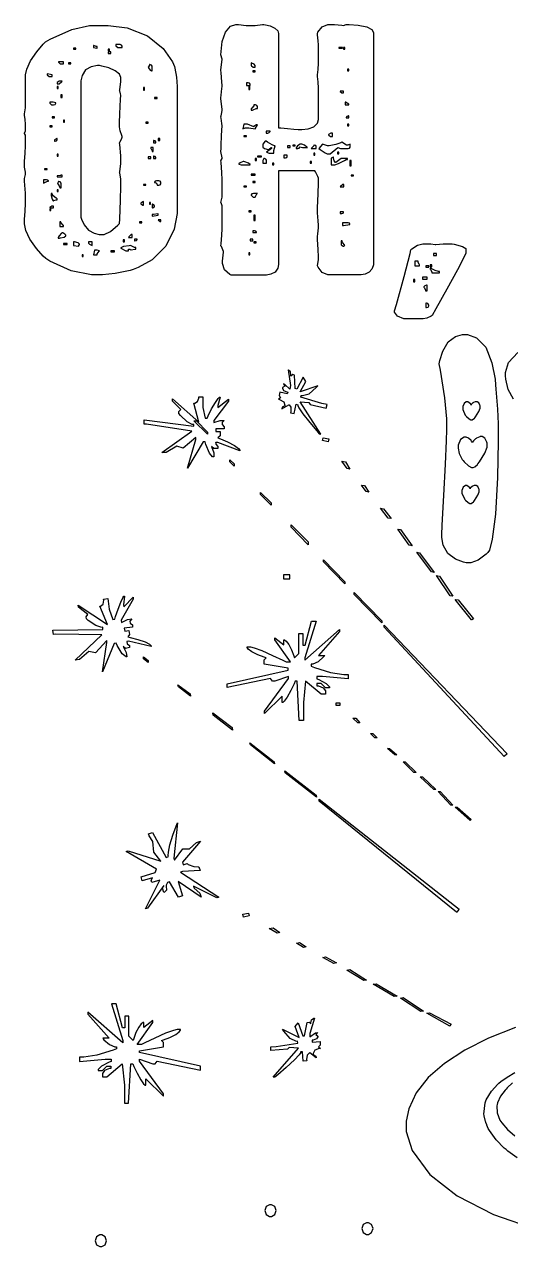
# Model space of a CAD drawing. Extents: x 71 to 281, y 22 to 318.
# Drawn here: x 71.2 to 144.6, y 133.1 to 317.5 of the extents above; entities that cross this region are included whole.
import ezdxf

# ---------------------------------------------------------------- set-up
doc = ezdxf.new("R2010")
doc.units = 0
doc.header["$MEASUREMENT"] = 0

msp = doc.modelspace()

# ---------------------------------------------------------------- linework, layer by layer
at = {"color": 7}
for points in [[(82.9028, 317.394), (83.8482, 317.394), (86.6842, 317.005), (89.7724, 315.838), (92.159, 313.898), (93.5288, 311.911), (93.8389, 311.186), (93.8996, 310.939), (94.1257, 309.576), (94.2276, 308.191), (94.2276, 307.728), (94.2276, 289.807), (94.2276, 289.019), (93.81, 286.653), (92.5643, 284.062), (90.4917, 282.033), (88.3528, 280.837), (87.5951, 280.565), (87.1361, 280.424), (84.8995, 279.947), (82.9772, 279.753), (82.3376, 279.753), (81.3181, 279.753), (78.263, 280.366), (75.026, 281.809), (74.4001, 282.222), (74.0322, 282.572), (73.0056, 283.698), (72.0012, 285.111), (71.3934, 286.464), (71.1909, 287.437), (71.1909, 287.76), (71.2142, 288.153), (71.2777, 289.329), (71.3313, 290.54), (71.3588, 291.393), (71.3673, 291.765), (71.3673, 291.888), (71.3673, 292.09), (71.3176, 292.695), (71.217, 293.908), (71.1909, 294.217), (71.1909, 294.283), (71.2392, 294.477), (71.3398, 294.914), (71.3673, 295.028), (71.3313, 295.232), (71.2251, 296.012), (71.1909, 296.413), (71.1909, 296.546), (71.2142, 296.926), (71.2777, 298.065), (71.3313, 299.288), (71.3588, 300.207), (71.3673, 300.662), (71.3673, 300.813), (71.1909, 301.096), (71.2251, 301.132), (71.3673, 301.502), (71.3673, 301.625), (71.3673, 302.19), (71.3673, 302.448), (71.3176, 303.218), (71.217, 303.778), (71.1909, 303.848), (71.2251, 304.052), (71.3313, 304.964), (71.3673, 305.663), (71.3673, 305.894), (71.3673, 309.633), (71.3673, 309.92), (71.5518, 310.778), (72.1113, 312.038), (73.0483, 313.41), (74.0184, 314.537), (74.3659, 314.89), (75.0616, 315.305), (78.3512, 316.748), (81.0232, 317.36), (81.9146, 317.36), (82.9028, 317.36), (82.9028, 317.394)], [(103.364, 317.536), (103.531, 317.51), (104.676, 317.394), (105.058, 317.394), (105.621, 317.394), (106.044, 317.394), (107.147, 317.51), (107.315, 317.536), (107.565, 317.496), (108.307, 317.304), (109.013, 316.976), (109.433, 316.549), (109.573, 316.152), (109.573, 316.019), (109.573, 301.942), (109.905, 301.913), (110.903, 301.825), (111.879, 301.735), (112.504, 301.68), (112.713, 301.661), (112.783, 301.661), (113.09, 301.661), (114.012, 301.767), (114.894, 302.084), (115.426, 302.613), (115.605, 303.168), (115.605, 303.353), (115.605, 307.622), (115.605, 307.937), (115.556, 308.875), (115.455, 309.677), (115.429, 309.809), (115.455, 309.941), (115.556, 310.745), (115.605, 311.683), (115.605, 311.996), (115.605, 314.219), (115.605, 314.435), (115.556, 315.084), (115.455, 315.966), (115.429, 316.159), (115.507, 316.389), (116.138, 317.193), (117.008, 317.536), (117.299, 317.536), (117.479, 317.536), (118.021, 317.506), (119.097, 317.421), (119.379, 317.394), (119.768, 317.536), (120.219, 317.536), (121.573, 317.45), (122.863, 317.193), (123.636, 316.763), (123.895, 316.311), (123.895, 316.159), (123.895, 281.27), (123.865, 281.099), (123.664, 280.602), (123.238, 280.128), (122.619, 279.847), (122.016, 279.753), (121.815, 279.753), (117.299, 279.753), (117.015, 279.753), (116.164, 280.097), (115.517, 280.899), (115.429, 281.128), (115.605, 282.082), (115.605, 282.461), (115.556, 283.595), (115.455, 285.072), (115.429, 285.397), (115.429, 285.53), (115.477, 285.922), (115.577, 286.818), (115.605, 287.055), (115.605, 287.262), (115.556, 287.88), (115.455, 289.101), (115.429, 289.418), (115.455, 289.869), (115.556, 291.977), (115.605, 293.657), (115.605, 294.217), (115.605, 294.316), (115.467, 294.609), (115.138, 295.275), (115.042, 295.451), (109.573, 295.451), (109.573, 281.517), (109.573, 281.321), (109.441, 280.73), (109.048, 280.168), (108.397, 279.83), (107.717, 279.717), (107.491, 279.717), (102.412, 279.717), (102.191, 279.805), (101.41, 280.494), (101.071, 281.474), (101.071, 281.799), (101.247, 283.174), (101.247, 283.268), (101.145, 283.545), (100.921, 284.012), (100.858, 284.127), (100.893, 284.427), (100.999, 285.746), (101.035, 286.702), (101.035, 287.021), (101.035, 289.983), (101.035, 290.152), (100.885, 290.619), (100.858, 290.653), (101.035, 291.465), (101.035, 293.688), (101.035, 294.066), (100.985, 295.201), (100.885, 296.678), (100.858, 297.003), (100.893, 297.047), (101.035, 297.306), (101.035, 297.392), (100.858, 298.344), (100.858, 298.438), (100.871, 298.716), (100.907, 299.46), (100.962, 300.582), (101.017, 301.709), (101.035, 302.084), (101.035, 302.215), (100.985, 302.605), (100.885, 303.398), (100.858, 303.601), (100.893, 303.725), (100.999, 304.254), (101.035, 304.585), (101.035, 304.694), (100.858, 306.352), (100.858, 306.479), (100.907, 306.856), (101.009, 307.87), (101.035, 308.151), (101.035, 308.339), (100.985, 308.897), (100.885, 310.251), (100.858, 310.621), (101.035, 312.279), (100.858, 312.95), (100.87, 313.454), (101.051, 314.962), (101.528, 316.395), (102.297, 317.252), (103.096, 317.536), (103.364, 317.536)], [(78.5992, 313.796), (78.952, 313.796), (78.952, 313.936), (78.5992, 313.936), (78.5992, 313.796)], [(81.5979, 314.361), (81.5979, 314.078), (81.5979, 314.078), (82.0995, 313.964), (82.1612, 313.936), (82.1612, 314.219), (82.0194, 314.219), (81.6585, 314.343), (81.5979, 314.361)], [(83.8549, 313.549), (84.0313, 313.549), (84.0313, 313.796), (83.8549, 313.796), (83.8549, 313.549)], [(84.9835, 314.501), (84.9835, 314.361), (84.9919, 314.317), (85.277, 314.078), (85.3722, 314.078), (85.9374, 314.078), (85.9374, 314.219), (85.9374, 314.271), (85.8354, 314.427), (85.6202, 314.501), (85.5486, 314.501), (84.9835, 314.501)], [(118.64, 313.936), (119.203, 313.936), (119.203, 314.078), (118.64, 314.078), (118.64, 313.936)], [(119.379, 313.796), (119.556, 313.796), (119.556, 314.078), (119.379, 314.078), (119.379, 313.796)], [(76.3404, 311.892), (76.3489, 311.847), (76.6064, 311.609), (76.6932, 311.609), (77.0819, 311.609), (77.0819, 311.892), (76.3404, 311.892)], [(77.8235, 311.609), (78.2105, 311.609), (78.2105, 311.749), (77.8235, 311.749), (77.8235, 311.609)], [(83.8549, 313.126), (84.2437, 313.126), (84.2437, 313.407), (83.8549, 313.407), (83.8549, 313.126)], [(105.445, 311.749), (105.445, 311.326), (105.453, 311.282), (105.738, 311.08), (105.833, 311.08), (106.01, 311.08), (106.01, 311.326), (106.018, 311.362), (105.886, 311.539), (105.541, 311.715), (105.445, 311.749)], [(74.6125, 310.092), (74.6125, 309.951), (74.6206, 309.907), (74.906, 309.669), (75.0013, 309.669), (75.354, 309.669), (75.354, 309.951), (74.6125, 310.092)], [(79.7278, 308.717), (79.7278, 288.466), (79.816, 288.17), (80.2157, 287.316), (80.8824, 286.5), (81.7217, 286.016), (82.4742, 285.856), (82.7264, 285.856), (82.9028, 285.856), (83.2196, 285.856), (84.1721, 286.275), (85.3101, 287.241), (85.5486, 287.514), (85.5832, 288.149), (85.689, 291.007), (85.725, 293.15), (85.725, 293.864), (85.725, 294.209), (85.5747, 295.117), (85.5486, 295.239), (85.5832, 295.355), (85.725, 296.513), (85.725, 296.898), (85.725, 297.039), (85.725, 297.692), (85.5747, 299.402), (85.5486, 299.649), (85.6093, 299.765), (85.8354, 300.232), (85.9374, 300.51), (85.9374, 300.603), (85.8753, 300.761), (85.6492, 301.485), (85.5486, 302.067), (85.5486, 302.26), (85.5486, 302.704), (85.5969, 304.034), (85.6975, 306.265), (85.725, 306.81), (85.725, 306.877), (85.6753, 307.071), (85.5747, 307.508), (85.5486, 307.622), (85.5832, 307.738), (85.725, 308.895), (85.725, 309.28), (85.725, 309.386), (85.725, 309.542), (85.5197, 310.008), (84.9133, 310.542), (83.9089, 310.985), (82.8657, 311.263), (82.514, 311.326), (82.2082, 311.326), (81.2906, 311.162), (80.4196, 310.671), (79.8999, 309.853), (79.7278, 309.002), (79.7278, 308.717)], [(90.0645, 311.467), (90.0645, 311.37), (89.9142, 311.124), (89.8881, 311.08), (89.9322, 310.983), (90.1693, 310.653), (90.3799, 310.515), (90.4515, 310.515), (90.4515, 311.186), (90.4515, 311.238), (90.3633, 311.393), (90.139, 311.467), (90.0645, 311.467)], [(105.657, 310.374), (106.046, 310.374), (106.046, 310.515), (105.657, 310.515), (105.657, 310.374)], [(119.98, 310.515), (120.157, 310.515), (120.157, 310.797), (119.98, 310.797), (119.98, 310.515)], [(76.1298, 308.717), (76.1298, 308.574), (76.3062, 308.574), (76.4466, 308.574), (76.816, 308.927), (76.8696, 308.997), (76.5168, 308.997), (76.4551, 308.989), (76.1298, 308.785), (76.1298, 308.717)], [(76.1298, 307.869), (76.3062, 307.869), (76.3062, 308.151), (76.1298, 308.151), (76.1298, 307.869)], [(89.1466, 307.622), (89.323, 307.622), (89.323, 308.011), (89.1466, 308.011), (89.1466, 307.622)], [(104.705, 308.717), (104.705, 308.328), (105.268, 308.328), (105.268, 308.468), (105.268, 308.517), (105.184, 308.659), (104.982, 308.717), (104.915, 308.717), (104.705, 308.717)], [(105.058, 307.728), (105.234, 307.728), (105.234, 308.151), (105.058, 308.151), (105.058, 307.728)], [(76.6932, 306.528), (76.8696, 306.528), (76.8696, 306.917), (76.6932, 306.917), (76.6932, 306.528)], [(90.8403, 306.352), (91.229, 306.352), (91.229, 306.494), (90.8403, 306.494), (90.8403, 306.352)], [(118.85, 307.482), (118.859, 307.438), (119.116, 307.199), (119.203, 307.199), (119.379, 307.199), (119.379, 307.482), (118.85, 307.482)], [(75.0013, 305.822), (75.0013, 305.682), (75.0094, 305.638), (75.2669, 305.399), (75.354, 305.399), (75.5304, 305.399), (75.6006, 305.399), (75.8155, 305.475), (75.9174, 305.631), (75.9174, 305.682), (75.5304, 305.822), (75.0013, 305.822)], [(105.833, 305.399), (105.833, 305.267), (105.507, 304.924), (105.445, 304.87), (105.445, 304.588), (105.621, 304.588), (105.7, 304.632), (106.196, 304.87), (106.363, 304.87), (106.363, 305.117), (106.363, 305.169), (106.279, 305.325), (106.076, 305.399), (106.01, 305.399), (105.833, 305.399)], [(119.592, 305.822), (119.592, 305.399), (120.157, 305.399), (120.157, 305.506), (119.688, 305.788), (119.592, 305.822)], [(75.354, 303.459), (75.741, 303.459), (75.741, 303.601), (75.354, 303.601), (75.354, 303.459)], [(77.0819, 302.79), (77.2583, 302.79), (77.2583, 303.072), (77.0819, 303.072), (77.0819, 302.79)], [(89.5354, 302.647), (89.8881, 302.647), (89.8881, 302.79), (89.5354, 302.79), (89.5354, 302.647)], [(104.316, 302.507), (104.14, 301.801), (104.528, 301.942), (105.092, 301.942), (106.046, 301.801), (106.398, 302.367), (106.186, 302.367), (106.124, 302.358), (105.833, 302.153), (105.833, 302.084), (104.881, 302.507), (104.316, 302.507)], [(119.768, 303.459), (120.157, 303.459), (120.157, 303.742), (120.095, 303.734), (119.869, 303.653), (119.768, 303.509), (119.768, 303.459)], [(119.98, 302.224), (120.157, 302.224), (120.157, 302.507), (119.98, 302.507), (119.98, 302.224)], [(75.0013, 302.084), (75.354, 302.084), (75.354, 302.224), (75.0013, 302.224), (75.0013, 302.084)], [(104.316, 300.603), (104.705, 300.603), (104.705, 300.743), (104.316, 300.743), (104.316, 300.603)], [(107.703, 301.413), (107.703, 301.132), (107.88, 301.132), (107.95, 301.132), (108.165, 301.206), (108.267, 301.362), (108.267, 301.413), (107.703, 301.413)], [(117.122, 300.849), (117.13, 300.805), (117.416, 300.603), (117.511, 300.603), (117.687, 300.603), (117.687, 301.132), (117.511, 301.132), (117.449, 301.123), (117.122, 300.918), (117.122, 300.849)], [(75.741, 300.038), (75.741, 299.931), (75.8126, 299.931), (76.0278, 299.989), (76.1298, 300.131), (76.1298, 300.178), (76.1298, 300.32), (76.0677, 300.312), (75.741, 300.106), (75.741, 300.038)], [(90.2751, 298.943), (90.2751, 298.803), (90.3097, 298.759), (90.4515, 298.475), (90.4515, 298.38), (90.6279, 298.38), (90.6279, 298.943), (90.2751, 298.943)], [(90.6639, 300.038), (90.6639, 299.649), (91.0167, 299.649), (91.0167, 299.791), (91.0167, 299.835), (90.9327, 299.967), (90.7302, 300.038), (90.6639, 300.038)], [(91.4054, 300.038), (91.616, 300.038), (91.616, 300.32), (91.4054, 300.32), (91.4054, 300.038)], [(107.527, 299.897), (107.174, 299.472), (107.174, 299.085), (107.174, 299.019), (107.411, 298.821), (107.967, 298.68), (108.126, 298.662), (108.135, 298.706), (108.42, 298.943), (108.515, 298.943), (108.515, 298.803), (107.738, 298.238), (108.126, 298.133), (108.868, 298.133), (108.868, 298.52), (109.044, 299.192), (108.928, 299.192), (108.584, 299.373), (107.888, 299.782), (107.703, 299.897), (107.527, 299.897)], [(110.913, 298.943), (111.301, 298.943), (111.301, 299.192), (110.913, 299.192), (110.913, 298.943)], [(111.69, 299.192), (112.077, 299.192), (112.077, 299.332), (111.69, 299.332), (111.69, 299.192)], [(112.219, 298.803), (112.396, 298.803), (112.466, 298.803), (112.681, 298.879), (112.783, 299.034), (112.783, 299.085), (113.171, 298.943), (113.911, 298.943), (113.85, 299.031), (113.488, 299.34), (113.091, 299.472), (112.959, 299.472), (112.843, 299.446), (112.416, 299.231), (112.219, 298.91), (112.219, 298.803)], [(114.865, 299.332), (114.865, 299.2), (114.537, 298.856), (114.476, 298.803), (115.252, 298.803), (115.252, 299.085), (115.252, 299.134), (115.164, 299.276), (114.94, 299.332), (114.865, 299.332)], [(116.946, 299.192), (116.204, 299.472), (115.641, 298.803), (115.843, 298.662), (116.587, 298.185), (116.882, 297.991), (116.982, 297.991), (117.369, 297.991), (118.497, 298.943), (118.886, 298.803), (120.015, 298.803), (120.081, 298.803), (120.283, 298.879), (120.367, 299.034), (120.367, 299.085), (120.367, 299.472), (120.015, 299.332), (119.838, 299.332), (119.098, 299.755), (118.982, 299.694), (118.22, 299.434), (117.192, 299.227), (116.946, 299.192)], [(76.1298, 297.674), (76.3062, 297.674), (76.3062, 297.957), (76.1298, 297.957), (76.1298, 297.674)], [(89.8881, 297.285), (90.2751, 297.285), (90.2751, 297.532), (89.8881, 297.532), (89.8881, 297.285)], [(90.6639, 297.674), (90.6639, 297.285), (91.0167, 297.285), (91.0167, 297.392), (91.0167, 297.448), (90.9327, 297.614), (90.7302, 297.674), (90.6639, 297.674)], [(106.046, 297.003), (106.222, 297.003), (106.222, 297.285), (106.046, 297.285), (106.046, 297.003)], [(106.398, 297.532), (106.962, 297.532), (106.962, 297.674), (106.398, 297.674), (106.398, 297.532)], [(107.351, 297.285), (107.174, 297.003), (107.174, 296.58), (107.738, 296.58), (107.738, 297.003), (107.728, 297.047), (107.623, 297.211), (107.418, 297.285), (107.351, 297.285)], [(110.349, 297.815), (110.349, 297.392), (110.526, 297.392), (110.592, 297.392), (110.794, 297.468), (110.878, 297.623), (110.878, 297.674), (110.878, 297.815), (110.349, 297.815)], [(114.865, 297.815), (115.042, 297.815), (115.042, 298.097), (114.865, 298.097), (114.865, 297.815)], [(117.511, 297.285), (117.511, 296.333), (117.898, 296.333), (118.079, 296.333), (118.62, 296.541), (119.538, 297.013), (119.768, 297.145), (119.944, 297.145), (119.944, 297.285), (118.992, 297.285), (118.217, 296.722), (118.149, 296.722), (117.946, 296.929), (117.864, 297.382), (117.864, 297.532), (117.81, 297.524), (117.511, 297.346), (117.511, 297.285)], [(118.463, 297.991), (118.64, 297.991), (118.64, 298.238), (118.463, 298.238), (118.463, 297.991)], [(120.333, 296.193), (120.51, 296.193), (120.51, 297.003), (120.333, 297.003), (120.333, 296.193)], [(74.2237, 295.628), (74.6125, 295.628), (74.6125, 295.734), (74.2237, 295.734), (74.2237, 295.628)], [(103.576, 296.474), (103.929, 296.333), (105.268, 296.333), (105.259, 296.377), (105.004, 296.598), (104.465, 296.818), (104.316, 296.863), (104.192, 296.828), (103.761, 296.656), (103.576, 296.519), (103.576, 296.474)], [(108.656, 296.333), (108.832, 296.333), (108.832, 296.58), (108.656, 296.58), (108.656, 296.333)], [(114.336, 296.58), (114.512, 296.58), (114.512, 296.863), (114.336, 296.863), (114.336, 296.58)], [(74.0833, 294.11), (74.0833, 293.581), (74.162, 293.625), (74.658, 293.864), (74.8249, 293.864), (74.8249, 293.912), (74.7229, 294.054), (74.5077, 294.11), (74.4361, 294.11), (74.0833, 294.11)], [(76.1298, 294.676), (76.1298, 294.533), (76.8696, 294.533), (76.8696, 294.782), (76.6932, 294.782), (76.6315, 294.764), (76.255, 294.676), (76.1298, 294.676)], [(76.3404, 293.828), (76.164, 293.547), (76.2261, 293.477), (76.4508, 293.16), (76.5528, 292.947), (76.5528, 292.876), (76.7292, 292.876), (76.7292, 293.547), (76.7196, 293.601), (76.6011, 293.768), (76.4053, 293.828), (76.3404, 293.828)], [(89.1466, 293.265), (89.5354, 293.265), (89.5354, 293.405), (89.1466, 293.405), (89.1466, 293.265)], [(90.8403, 293.688), (90.9119, 293.688), (91.1271, 293.583), (91.229, 293.344), (91.229, 293.265), (91.4054, 293.265), (91.4756, 293.265), (91.6905, 293.34), (91.7924, 293.496), (91.7924, 293.547), (91.7924, 293.688), (91.7924, 293.736), (91.6905, 293.878), (91.4756, 293.934), (91.4054, 293.934), (91.229, 293.934), (91.1532, 293.934), (90.9285, 293.878), (90.8403, 293.736), (90.8403, 293.688)], [(105.445, 294.782), (106.01, 294.782), (106.01, 294.922), (105.445, 294.922), (105.445, 294.782)], [(105.657, 293.688), (106.046, 293.688), (106.046, 293.828), (105.657, 293.828), (105.657, 293.688)], [(118.85, 293.018), (119.415, 293.018), (119.415, 293.405), (119.273, 293.405), (118.894, 293.08), (118.85, 293.018)], [(120.51, 294.676), (120.897, 294.676), (120.897, 294.782), (120.51, 294.782), (120.51, 294.676)], [(75.2119, 292.03), (75.2119, 291.888), (75.2285, 291.729), (75.3607, 291.174), (75.5138, 290.935), (75.5646, 290.935), (75.6253, 290.963), (76.0028, 291.078), (76.1298, 291.078), (76.1298, 291.218), (75.9975, 291.298), (75.5428, 291.663), (75.354, 291.939), (75.354, 292.03), (75.2119, 292.03)], [(76.1298, 292.312), (76.3062, 292.312), (76.3062, 292.593), (76.1298, 292.593), (76.1298, 292.312)], [(104.316, 293.018), (104.705, 293.018), (104.705, 293.122), (104.316, 293.122), (104.316, 293.018)], [(105.445, 291.747), (105.453, 291.703), (105.738, 291.465), (105.833, 291.465), (106.01, 291.465), (106.01, 291.465), (106.3, 291.969), (106.363, 292.03), (105.833, 292.03), (105.76, 292.03), (105.545, 291.955), (105.445, 291.799), (105.445, 291.747)], [(75.0013, 289.843), (75.5646, 289.843), (75.5646, 290.124), (75.3883, 290.124), (75.3262, 290.116), (75.0013, 289.912), (75.0013, 289.843)], [(75.0013, 289.454), (75.1777, 289.454), (75.1777, 289.701), (75.0013, 289.701), (75.0013, 289.454)], [(88.7596, 290.513), (88.7677, 290.468), (89.0517, 290.266), (89.1466, 290.266), (89.1466, 290.795), (89.0845, 290.787), (88.7596, 290.581), (88.7596, 290.513)], [(90.0645, 290.406), (90.2409, 290.406), (90.2409, 290.653), (90.0645, 290.653), (90.0645, 290.406)], [(90.4515, 290.406), (90.4515, 289.843), (90.5178, 289.843), (90.7203, 289.917), (90.8043, 290.073), (90.8043, 290.124), (90.8128, 290.168), (90.7341, 290.332), (90.5221, 290.406), (90.4515, 290.406)], [(76.5168, 287.76), (76.5168, 287.055), (77.0819, 287.055), (77.0819, 287.197), (77.0199, 287.259), (76.6932, 287.635), (76.6932, 287.76), (76.5168, 287.76)], [(88.5472, 287.62), (88.936, 287.62), (88.936, 287.76), (88.5472, 287.76), (88.5472, 287.62)], [(90.4515, 288.855), (90.4515, 288.608), (91.4054, 288.749), (91.4054, 288.995), (91.3515, 288.969), (90.6762, 288.855), (90.4515, 288.855)], [(91.4054, 288.043), (91.4135, 287.999), (91.6975, 287.796), (91.7924, 287.796), (91.7924, 288.043), (91.4054, 288.043)], [(105.058, 289.278), (105.445, 289.278), (105.445, 289.418), (105.058, 289.418), (105.058, 289.278)], [(105.833, 287.937), (106.01, 287.937), (106.01, 288.749), (105.833, 288.749), (105.833, 287.937)], [(118.85, 289.278), (118.85, 288.995), (119.027, 288.995), (119.093, 288.995), (119.295, 289.071), (119.379, 289.227), (119.379, 289.278), (118.85, 289.278)], [(76.8696, 286.103), (76.7814, 286.015), (76.4551, 285.631), (76.3062, 285.376), (76.3062, 285.291), (76.4826, 285.291), (76.641, 285.309), (77.1962, 285.447), (77.4347, 285.622), (77.4347, 285.68), (77.4428, 285.715), (77.3105, 285.892), (76.9662, 286.068), (76.8696, 286.103)], [(105.657, 286.385), (105.657, 286.139), (106.222, 286.139), (106.222, 286.187), (106.138, 286.329), (105.935, 286.385), (105.869, 286.385), (105.657, 286.385)], [(119.203, 287.62), (119.203, 287.197), (119.379, 287.197), (120.333, 287.338), (120.333, 287.39), (120.249, 287.546), (120.046, 287.62), (119.98, 287.62), (119.203, 287.62)], [(77.0819, 284.339), (77.6471, 284.339), (77.6471, 284.479), (77.0819, 284.479), (77.0819, 284.339)], [(78.5992, 284.728), (78.5992, 284.198), (79.339, 284.056), (79.5154, 284.339), (79.5154, 284.398), (79.2812, 284.573), (78.7481, 284.71), (78.5992, 284.728)], [(80.8563, 284.728), (80.8563, 284.585), (80.8563, 284.537), (80.9928, 284.393), (81.3234, 284.234), (81.4215, 284.198), (81.4215, 284.728), (80.8563, 284.728)], [(85.761, 283.774), (86.5008, 283.387), (86.8895, 283.387), (86.8895, 283.633), (87.0659, 283.633), (87.11, 283.633), (87.2423, 283.529), (87.2423, 283.493), (87.303, 283.519), (87.8388, 283.633), (88.0181, 283.633), (88.0181, 283.88), (87.8237, 283.88), (87.3206, 284.118), (87.2423, 284.163), (86.9943, 284.146), (86.13, 284.008), (85.761, 283.833), (85.761, 283.774)], [(86.1138, 284.728), (86.2902, 284.728), (86.2902, 285.008), (86.1138, 285.008), (86.1138, 284.728)], [(86.8895, 285.397), (87.4529, 285.397), (87.4529, 285.82), (87.3111, 285.82), (86.9336, 285.469), (86.8895, 285.397)], [(87.8057, 285.151), (87.8057, 284.868), (87.8777, 284.868), (88.0925, 284.944), (88.1944, 285.099), (88.1944, 285.151), (87.8057, 285.151)], [(105.268, 284.868), (105.657, 284.868), (105.657, 285.151), (105.268, 285.151), (105.268, 284.868)], [(105.833, 284.585), (106.186, 284.585), (106.186, 284.728), (105.833, 284.728), (105.833, 284.585)], [(119.027, 284.868), (119.027, 284.339), (119.035, 284.295), (119.293, 284.056), (119.379, 284.056), (119.379, 284.092), (119.512, 284.198), (119.556, 284.198), (119.494, 284.269), (119.269, 284.587), (119.169, 284.798), (119.169, 284.868), (119.027, 284.868)], [(131.586, 284.445), (132.328, 284.445), (132.564, 284.445), (133.218, 284.331), (133.28, 284.303), (134.408, 284.445), (135.749, 284.445), (136.092, 284.375), (137.305, 284.026), (137.83, 283.732), (137.83, 283.633), (137.83, 283.245), (137.83, 283.031), (137.512, 282.386), (136.56, 280.494), (134.972, 277.571), (133.31, 274.602), (132.751, 273.615), (132.618, 273.527), (131.965, 273.218), (131.415, 273.086), (131.233, 273.086), (128.764, 273.086), (128.481, 273.122), (127.493, 273.492), (127.07, 274.114), (127.07, 274.321), (127.351, 275.273), (128.53, 279.48), (129.407, 282.946), (129.54, 283.527), (129.698, 283.677), (130.522, 284.212), (131.32, 284.445), (131.586, 284.445)], [(79.9042, 282.539), (80.0806, 282.539), (80.0806, 282.787), (79.9042, 282.787), (79.9042, 282.539)], [(81.7742, 283.493), (81.5979, 282.787), (82.1612, 282.787), (82.1612, 282.929), (82.4523, 283.299), (82.514, 283.351), (82.1612, 283.493), (81.7742, 283.493)], [(84.2437, 283.21), (84.8071, 283.21), (84.8071, 283.351), (84.2437, 283.351), (84.2437, 283.21)], [(105.058, 282.787), (105.234, 282.787), (105.234, 283.068), (105.058, 283.068), (105.058, 282.787)], [(132.961, 282.645), (133.42, 282.645), (133.42, 282.964), (132.961, 282.964), (132.961, 282.645)], [(130.139, 281.763), (130.139, 281.094), (130.845, 281.094), (130.845, 281.27), (130.809, 281.324), (130.634, 281.681), (130.634, 281.799), (130.139, 281.799), (130.139, 281.763)], [(131.798, 280.917), (132.256, 280.917), (132.256, 281.094), (131.798, 281.094), (131.798, 280.917)], [(132.468, 280.952), (132.68, 280.952), (132.68, 281.27), (132.468, 281.27), (132.468, 280.952)], [(132.468, 280.775), (132.468, 280.599), (132.503, 280.547), (132.68, 280.19), (132.68, 280.07), (133.843, 280.07), (133.843, 280.246), (133.683, 280.246), (133.208, 280.378), (132.6, 280.687), (132.468, 280.775)], [(129.928, 278.694), (130.139, 278.694), (130.139, 279.047), (129.928, 279.047), (129.928, 278.694)], [(131.304, 279.083), (132.009, 279.083), (132.009, 279.4), (131.304, 279.4), (131.304, 279.083)], [(131.516, 277.883), (131.56, 277.831), (131.763, 277.473), (131.763, 277.354), (131.975, 277.354), (131.975, 278.201), (131.903, 278.193), (131.638, 278.095), (131.516, 277.937), (131.516, 277.883)], [(131.798, 275.483), (131.798, 274.814), (131.885, 274.814), (132.146, 274.894), (132.256, 275.071), (132.256, 275.131), (132.246, 275.193), (132.12, 275.401), (131.878, 275.483), (131.798, 275.483)], [(137.654, 270.721), (138.103, 270.721), (139.452, 270.251), (140.829, 268.839), (141.781, 266.481), (142.24, 264.004), (142.31, 263.172), (142.372, 262.494), (142.597, 259.469), (142.699, 257.247), (142.699, 256.505), (142.699, 254.672), (142.599, 249.17), (142.306, 243.615), (141.819, 239.841), (141.402, 238.213), (141.147, 237.842), (140.899, 237.588), (139.672, 236.684), (138.607, 236.291), (138.253, 236.291), (137.866, 236.291), (137.455, 236.375), (136.265, 236.832), (135.117, 237.716), (134.426, 238.935), (134.196, 240.101), (134.196, 240.488), (134.28, 241.977), (134.525, 246.441), (134.769, 251.174), (134.921, 254.682), (134.973, 256.394), (134.973, 256.963), (134.973, 258.017), (134.681, 261.176), (134.002, 265.377), (133.809, 266.311), (133.897, 266.801), (134.345, 268.236), (135.162, 269.615), (136.263, 270.444), (137.305, 270.721), (137.654, 270.721)], [(114.124, 260.49), (114.336, 260.174), (116.769, 259.644), (116.876, 260.174), (116.1, 260.35), (112.925, 261.302), (112.995, 261.549), (113.171, 261.515), (114.154, 261.809), (115.261, 262.723), (115.499, 262.996), (112.819, 262.114), (113.701, 263.665), (113.278, 264.301), (112.324, 262.503), (112.077, 262.573), (111.971, 264.619), (111.724, 264.69), (111.408, 264.477), (111.434, 264.609), (111.38, 265.108), (111.081, 265.379), (110.985, 265.395), (111.372, 263.032), (111.265, 262.503), (110.526, 263.208), (110.279, 263.278), (110.49, 262.96), (110.173, 262.749), (110.155, 262.661), (110.309, 262.304), (110.798, 262.071), (110.949, 262.044), (110.878, 261.797), (109.75, 262.044), (109.644, 261.515), (109.854, 261.196), (109.538, 260.985), (109.722, 260.941), (110.344, 260.606), (110.524, 260.094), (110.49, 259.961), (110.103, 259.785), (110.031, 259.538), (111.089, 260.138), (111.177, 260.121), (111.428, 259.772), (111.416, 259.089), (111.372, 258.903), (111.901, 258.798), (112.219, 260.21), (112.466, 260.138), (112.448, 260.049), (112.63, 259.668), (113.228, 258.785), (114.256, 257.485), (115.343, 256.191), (115.711, 255.764), (115.958, 255.694), (112.819, 260.597), (114.124, 260.49)], [(100.083, 254.493), (100.083, 254.176), (100.401, 253.86), (100.401, 253.541), (99.7659, 253.541), (99.4474, 253.86), (99.7659, 252.906), (99.7659, 252.272), (99.6061, 252.272), (99.1306, 252.833), (98.6, 254.15), (98.4952, 254.529), (98.1784, 254.529), (95.8151, 250.578), (97.0841, 254.882), (97.0841, 255.199), (95.1438, 253.577), (94.1917, 253.894), (92.5682, 252.942), (91.9346, 252.942), (96.4487, 256.153), (89.6056, 257.211), (89.2528, 257.211), (89.2528, 257.845), (96.7673, 256.892), (96.7673, 257.175), (96.5207, 257.175), (95.7834, 257.578), (94.7469, 258.525), (94.5085, 258.798), (94.5085, 259.115), (94.827, 259.432), (93.5563, 260.703), (93.5563, 261.02), (97.5071, 257.492), (96.7673, 260.386), (96.9049, 260.386), (97.3212, 260.624), (97.5071, 261.16), (97.5071, 261.338), (98.1424, 261.338), (98.1424, 259.715), (98.461, 258.093), (98.7778, 258.093), (98.9404, 258.448), (99.4572, 259.503), (100.013, 260.505), (100.434, 261.104), (100.646, 261.302), (100.718, 261.302), (100.401, 260.033), (100.401, 259.715), (102.023, 260.985), (102.023, 260.667), (99.7659, 257.774), (99.7659, 257.458), (100.718, 257.774), (101.353, 257.774), (101.035, 257.458), (101.035, 257.139), (101.353, 256.822), (101.353, 256.505), (100.083, 256.505), (100.083, 256.081), (100.718, 256.081), (100.718, 255.447), (100.401, 255.129), (100.768, 254.99), (101.856, 254.529), (102.891, 254), (103.51, 253.552), (103.717, 253.279), (103.717, 253.188), (100.401, 254.459), (100.083, 254.459), (100.083, 254.493)], [(138.958, 260.456), (138.905, 260.412), (138.642, 260.181), (138.642, 260.103), (138.571, 260.244), (138.517, 260.298), (138.133, 260.562), (138.006, 260.562), (137.9, 260.562), (137.583, 260.351), (137.389, 259.857), (137.371, 259.715), (137.371, 259.406), (137.75, 258.586), (137.83, 258.48), (137.927, 258.375), (138.333, 258.005), (138.591, 257.845), (138.678, 257.845), (138.8, 257.845), (139.127, 258.111), (139.171, 258.163), (139.303, 258.34), (139.774, 259.111), (139.983, 259.644), (139.983, 259.821), (139.983, 259.997), (139.955, 260.095), (139.77, 260.426), (139.532, 260.562), (139.453, 260.562), (139.347, 260.562), (139.25, 260.562), (138.993, 260.474), (138.958, 260.456)], [(97.1903, 257.74), (98.8138, 256.01), (98.8138, 255.694), (96.7673, 257.74), (97.1903, 257.74)], [(116.192, 254.737), (116.273, 255.154), (117.139, 254.984), (117.057, 254.568), (116.192, 254.737)], [(139.383, 255.058), (139.295, 254.988), (138.986, 254.693), (138.854, 254.518), (138.854, 254.459), (138.712, 254.67), (138.632, 254.758), (138.223, 255.084), (137.875, 255.235), (137.76, 255.235), (137.572, 255.235), (137.014, 254.874), (136.692, 254.054), (136.665, 253.824), (136.665, 253.566), (136.85, 252.793), (137.283, 251.893), (137.407, 251.707), (137.574, 251.531), (138.257, 250.913), (138.678, 250.649), (138.818, 250.649), (138.916, 250.649), (139.214, 250.787), (139.584, 251.117), (139.664, 251.214), (139.893, 251.514), (140.696, 252.823), (141.041, 253.733), (141.041, 254.036), (141.041, 254.353), (140.997, 254.521), (140.692, 255.098), (140.291, 255.341), (140.159, 255.341), (139.983, 255.341), (139.938, 255.324), (139.444, 255.094), (139.383, 255.058)], [(102.199, 251.531), (102.199, 251.847), (102.871, 251.214), (102.871, 250.895), (102.199, 251.531)], [(119.908, 250.508), (119.098, 251.637), (119.662, 251.531), (120.333, 250.436), (119.908, 250.508)], [(122.767, 247.051), (122.097, 248.003), (122.52, 247.933), (123.19, 246.944), (122.767, 247.051)], [(138.818, 247.826), (138.764, 247.782), (138.501, 247.551), (138.501, 247.474), (138.429, 247.614), (138.376, 247.668), (137.993, 247.933), (137.866, 247.933), (137.76, 247.933), (137.442, 247.722), (137.247, 247.227), (137.231, 247.085), (137.231, 246.776), (137.609, 245.956), (137.69, 245.85), (137.786, 245.746), (138.191, 245.375), (138.449, 245.217), (138.535, 245.217), (138.658, 245.217), (138.986, 245.481), (139.03, 245.533), (139.163, 245.71), (139.634, 246.483), (139.84, 247.015), (139.84, 247.191), (139.84, 247.367), (139.814, 247.465), (139.63, 247.796), (139.39, 247.933), (139.311, 247.933), (139.207, 247.933), (139.109, 247.933), (138.853, 247.844), (138.818, 247.826)], [(106.821, 246.908), (108.443, 245.321), (108.443, 245.004), (106.821, 246.592), (106.821, 246.908)], [(126.118, 243.028), (124.954, 244.511), (125.377, 244.439), (126.541, 242.958), (126.118, 243.028)], [(111.442, 242.006), (114.017, 239.43), (114.017, 239.007), (111.442, 241.689), (111.442, 242.006)], [(129.293, 238.937), (127.565, 241.37), (127.988, 241.3), (129.716, 238.867), (129.293, 238.937)], [(116.346, 236.75), (119.556, 233.433), (119.556, 233.116), (116.346, 236.431), (116.346, 236.75)], [(132.644, 234.95), (130.422, 237.878), (130.845, 237.808), (133.067, 234.844), (132.644, 234.95)], [(110.313, 233.856), (111.265, 233.856), (111.265, 234.491), (110.313, 234.491), (110.313, 233.856)], [(135.467, 231.316), (133.42, 234.385), (133.843, 234.28), (135.89, 231.246), (135.467, 231.316)], [(86.6429, 224.403), (86.6771, 224.084), (87.0299, 223.802), (87.0659, 223.485), (86.4306, 223.379), (86.0778, 223.661), (86.5367, 222.743), (86.6429, 222.11), (86.5367, 222.092), (85.9275, 222.577), (85.2138, 223.802), (85.0554, 224.154), (84.7369, 224.12), (82.973, 219.851), (83.6443, 224.26), (83.6083, 224.579), (81.9146, 222.709), (80.9265, 222.885), (79.4812, 221.721), (78.8458, 221.615), (82.8668, 225.425), (75.9174, 225.531), (75.6006, 225.495), (75.4944, 226.131), (83.0432, 226.237), (83.009, 226.554), (82.8668, 226.537), (81.9711, 226.82), (80.8122, 227.595), (80.5395, 227.824), (80.5035, 228.141), (80.7861, 228.494), (79.339, 229.588), (79.3048, 229.905), (83.7145, 226.977), (82.55, 229.729), (82.6728, 229.747), (83.0735, 230.047), (83.1755, 230.628), (83.1494, 230.787), (83.7847, 230.893), (83.9971, 229.306), (84.5263, 227.754), (84.8431, 227.788), (84.9588, 228.162), (85.3267, 229.277), (85.725, 230.352), (86.0432, 231.009), (86.221, 231.238), (86.2902, 231.246), (86.148, 229.941), (86.184, 229.622), (87.5951, 231.105), (87.6293, 230.787), (85.7952, 227.612), (85.8312, 227.295), (86.7473, 227.754), (87.3827, 227.858), (87.1001, 227.506), (87.1361, 227.189), (87.4889, 226.906), (87.5249, 226.59), (86.2542, 226.413), (86.3244, 225.99), (86.9597, 226.095), (87.0659, 225.461), (86.7833, 225.108), (87.1664, 225.021), (88.3116, 224.719), (89.4112, 224.346), (90.0864, 223.992), (90.3319, 223.752), (90.3471, 223.661), (86.8895, 224.473), (86.6429, 224.403)], [(120.967, 231.811), (125.13, 227.542), (125.13, 227.225), (120.967, 231.492), (120.967, 231.811)], [(136.242, 230.753), (136.665, 230.681), (138.994, 227.858), (138.967, 227.842), (138.738, 227.692), (138.712, 227.682), (136.242, 230.753)], [(115.322, 219.111), (115.322, 218.792), (115.639, 218.67), (116.768, 218.079), (117.263, 217.583), (117.263, 217.417), (116.629, 217.417), (115.994, 218.053), (115.358, 218.053), (115.358, 217.734), (115.569, 217.718), (116.31, 217.445), (116.629, 216.949), (116.629, 216.782), (116.629, 216.465), (115.994, 216.465), (113.63, 218.405), (113.312, 215.194), (113.312, 212.513), (112.677, 212.513), (112.36, 218.405), (112.043, 218.405), (111.891, 218.05), (111.402, 216.995), (110.86, 215.994), (110.425, 215.394), (110.182, 215.194), (110.103, 215.194), (110.103, 216.147), (107.421, 213.571), (107.421, 213.89), (111.055, 218.828), (111.055, 219.145), (109.008, 218.405), (108.656, 218.405), (108.339, 218.828), (101.812, 217.452), (101.812, 218.017), (111.019, 220.063), (111.019, 220.38), (107.385, 221.015), (107.385, 221.651), (107.703, 221.967), (107.382, 222.072), (106.433, 222.425), (105.529, 222.845), (104.988, 223.234), (104.811, 223.503), (104.811, 223.591), (105.128, 223.591), (105.314, 223.591), (105.875, 223.452), (107.054, 223.031), (108.664, 222.326), (110.196, 221.589), (110.702, 221.332), (111.337, 221.332), (108.972, 224.649), (108.972, 224.966), (110.349, 223.908), (110.349, 224.649), (110.443, 224.649), (110.725, 224.484), (111.119, 223.984), (111.533, 223.147), (111.872, 222.267), (111.971, 221.967), (112.606, 222.603), (112.606, 225.601), (113.242, 225.601), (113.242, 223.873), (113.558, 223.873), (114.512, 227.506), (115.252, 227.506), (113.524, 221.933), (113.524, 221.615), (118.78, 226.237), (118.78, 225.918), (115.571, 222.286), (116.523, 222.286), (116.363, 222.075), (115.539, 221.333), (114.741, 221.015), (114.476, 221.015), (114.476, 220.698), (114.996, 220.488), (117.421, 219.746), (119.393, 219.428), (120.051, 219.428), (120.051, 218.792), (116.204, 219.111), (115.322, 219.111)], [(125.483, 226.554), (125.483, 226.872), (144.074, 207.469), (144.038, 207.435), (143.661, 207.108), (143.617, 207.081), (125.483, 226.554)], [(89.1826, 221.791), (89.1466, 222.11), (89.8521, 221.544), (89.8881, 221.228), (89.1826, 221.791)], [(94.3681, 217.876), (96.2021, 216.499), (96.2381, 216.183), (94.4383, 217.558), (94.3681, 217.876)], [(118.217, 214.806), (118.85, 214.806), (118.85, 215.124), (118.217, 215.124), (118.217, 214.806)], [(99.6237, 213.643), (102.552, 211.454), (102.588, 211.031), (99.6957, 213.29), (99.6237, 213.643)], [(121.532, 212.126), (120.79, 212.865), (121.215, 212.865), (121.849, 212.126), (121.532, 212.126)], [(124.108, 209.867), (123.436, 210.538), (123.789, 210.538), (124.424, 209.867), (124.108, 209.867)], [(105.234, 209.127), (108.902, 206.269), (108.938, 205.952), (105.304, 208.808), (105.234, 209.127)], [(127.106, 207.293), (126.012, 208.279), (126.33, 208.279), (127.423, 207.293), (127.106, 207.293)], [(110.49, 204.894), (115.252, 201.224), (115.288, 200.907), (110.56, 204.575), (110.49, 204.894)], [(129.999, 204.647), (128.375, 206.235), (128.694, 206.235), (130.315, 204.647), (129.999, 204.647)], [(132.997, 202.071), (130.951, 203.976), (131.269, 203.976), (133.314, 202.071), (132.997, 202.071)], [(135.573, 199.708), (133.633, 201.753), (133.949, 201.753), (135.89, 199.708), (135.573, 199.708)], [(115.711, 200.308), (115.675, 200.624), (136.808, 184.01), (136.772, 183.975), (136.453, 183.586), (136.419, 183.551), (115.711, 200.308)], [(136.208, 199.39), (136.525, 199.39), (138.642, 197.556), (138.624, 197.539), (138.482, 197.389), (138.465, 197.379), (136.208, 199.39)], [(94.2979, 197.026), (93.7327, 191.735), (93.8389, 191.418), (95.1096, 193.146), (96.1319, 193.11), (97.1903, 194.098), (97.7896, 194.274), (95.0376, 191.135), (95.1438, 190.712), (95.7432, 190.889), (95.928, 190.774), (96.7479, 190.434), (97.4273, 190.395), (97.5431, 190.43), (97.7194, 189.83), (95.0736, 189.724), (94.7568, 189.618), (100.542, 185.844), (100.225, 185.738), (96.6971, 187.501), (96.8015, 187.185), (97.6835, 186.443), (97.8599, 185.844), (94.404, 188.171), (95.0376, 186.02), (94.4383, 185.844), (93.0974, 188.137), (92.7806, 188.031), (92.5682, 187.642), (92.6123, 187.493), (92.6165, 186.912), (92.3216, 186.577), (92.2154, 186.549), (92.039, 187.185), (92.2514, 187.572), (89.7819, 184.186), (89.4652, 184.08), (91.652, 188.419), (90.4173, 188.067), (90.3111, 188.383), (90.5235, 188.772), (88.9702, 188.313), (88.7938, 188.913), (90.9465, 189.548), (91.1229, 190.041), (86.5367, 192.723), (86.8535, 192.829), (91.7924, 191.242), (90.7341, 192.617), (90.5937, 194.24), (90.0285, 195.086), (89.9223, 195.403), (90.5235, 195.579), (92.6042, 191.841), (92.921, 191.947), (92.8853, 192.114), (92.9224, 192.641), (93.1457, 193.721), (93.6004, 195.181), (94.113, 196.57), (94.2979, 197.026)], [(104.18, 183.247), (105.044, 183.418), (105.126, 183.003), (104.261, 182.833), (104.18, 183.247)], [(109.325, 180.376), (108.162, 181.115), (108.726, 181.222), (109.75, 180.482), (109.325, 180.376)], [(113.312, 178.259), (112.29, 178.894), (112.713, 178.965), (113.735, 178.329), (113.312, 178.259)], [(117.898, 175.824), (116.24, 176.742), (116.663, 176.848), (118.321, 175.896), (117.898, 175.824)], [(122.414, 173.25), (119.874, 174.837), (120.297, 174.908), (122.837, 173.32), (122.414, 173.25)], [(127.036, 170.815), (123.861, 172.685), (124.284, 172.755), (127.459, 170.885), (127.036, 170.815)], [(84.2779, 161.36), (84.2779, 161.043), (83.9597, 160.92), (82.8312, 160.329), (82.3376, 159.833), (82.3376, 159.668), (82.973, 159.668), (83.6083, 160.302), (84.2437, 160.302), (84.2437, 159.985), (84.0313, 159.968), (83.2901, 159.694), (82.973, 159.198), (82.973, 159.033), (82.973, 158.714), (83.6083, 158.714), (85.9716, 160.654), (86.2902, 157.445), (86.2902, 154.763), (86.9237, 154.763), (87.2423, 160.654), (87.5591, 160.654), (87.7108, 160.299), (88.1987, 159.246), (88.7402, 158.244), (89.1755, 157.645), (89.4182, 157.445), (89.4994, 157.445), (89.4994, 158.397), (92.1812, 155.822), (92.1812, 156.14), (88.5472, 161.079), (88.5472, 161.396), (90.5937, 160.654), (90.9105, 160.654), (91.229, 161.079), (97.7554, 159.702), (97.7554, 160.338), (88.5472, 162.384), (88.5472, 162.631), (92.1812, 163.266), (92.1812, 163.901), (91.8626, 164.218), (92.1826, 164.323), (93.1333, 164.676), (94.0375, 165.096), (94.5762, 165.485), (94.7568, 165.753), (94.7568, 165.842), (94.4383, 165.842), (94.2509, 165.842), (93.69, 165.702), (92.5103, 165.282), (90.901, 164.576), (89.3685, 163.839), (88.864, 163.583), (88.2304, 163.583), (90.5937, 166.9), (90.5937, 167.217), (89.2168, 166.158), (89.2168, 166.9), (89.1219, 166.9), (88.8393, 166.734), (88.4453, 166.234), (88.0318, 165.398), (87.6942, 164.517), (87.5951, 164.218), (86.9597, 164.853), (86.9597, 167.852), (86.3244, 167.852), (86.3244, 166.122), (86.0076, 166.122), (85.0554, 169.756), (84.3139, 169.756), (86.0418, 164.182), (86.0418, 163.865), (80.7861, 168.487), (80.7861, 168.169), (83.9971, 164.535), (83.0432, 164.535), (83.2019, 164.324), (84.0274, 163.584), (84.8237, 163.266), (85.0896, 163.266), (85.0896, 162.947), (84.569, 162.737), (82.1436, 161.997), (80.1716, 161.678), (79.5154, 161.678), (79.5154, 161.043), (83.3617, 161.36), (84.2779, 161.36)], [(131.021, 168.558), (127.952, 170.568), (128.375, 170.674), (131.446, 168.628), (131.021, 168.558)], [(131.939, 168.311), (132.362, 168.381), (135.607, 166.652), (135.589, 166.625), (135.439, 166.397), (135.431, 166.371), (131.939, 168.311)], [(111.161, 163.16), (110.913, 162.877), (108.409, 162.701), (108.373, 163.23), (109.185, 163.3), (112.466, 163.795), (112.43, 164.078), (112.254, 164.069), (111.327, 164.505), (110.366, 165.595), (110.173, 165.912), (112.677, 164.641), (112.043, 166.299), (112.536, 166.864), (113.206, 164.924), (113.488, 164.924), (113.877, 166.934), (114.16, 166.97), (114.44, 166.723), (114.431, 166.856), (114.551, 167.332), (114.899, 167.561), (115.006, 167.569), (114.264, 165.276), (114.3, 164.747), (115.146, 165.347), (115.429, 165.383), (115.182, 165.1), (115.465, 164.853), (115.473, 164.765), (115.278, 164.434), (114.767, 164.264), (114.617, 164.254), (114.653, 163.971), (115.817, 164.042), (115.852, 163.513), (115.605, 163.23), (115.888, 162.983), (115.693, 162.975), (115.036, 162.728), (114.784, 162.234), (114.793, 162.101), (115.182, 161.855), (115.218, 161.572), (114.264, 162.314), (114.176, 162.305), (113.889, 161.991), (113.797, 161.308), (113.807, 161.113), (113.278, 161.079), (113.171, 162.49), (112.889, 162.49), (112.897, 162.402), (112.664, 162.053), (111.941, 161.269), (110.72, 160.134), (109.44, 159.012), (109.008, 158.644), (108.726, 158.644), (112.572, 163.019), (111.161, 163.16)], [(108.339, 137.654), (108.497, 137.654), (108.972, 137.929), (109.185, 138.535), (108.972, 139.142), (108.497, 139.417), (108.339, 139.417), (108.179, 139.417), (107.702, 139.142), (107.491, 138.535), (107.702, 137.929), (108.179, 137.654), (108.339, 137.654)], [(122.979, 134.938), (123.137, 134.938), (123.613, 135.213), (123.825, 135.819), (123.613, 136.426), (123.137, 136.701), (122.979, 136.701), (122.819, 136.701), (122.342, 136.426), (122.131, 135.819), (122.342, 135.213), (122.819, 134.938), (122.979, 134.938)], [(82.7264, 133.103), (82.8848, 133.103), (83.3603, 133.379), (83.5723, 133.985), (83.3603, 134.592), (82.8848, 134.867), (82.7264, 134.867), (82.5652, 134.867), (82.0857, 134.592), (81.8667, 133.985), (82.0759, 133.379), (82.5638, 133.103), (82.7264, 133.103)]]:
    msp.add_lwpolyline(points, close=True, dxfattribs=at)
for points in [[(145.026, 260.99), (144.245, 262.456), (143.88, 263.993), (143.827, 264.513), (143.827, 265.011), (144.289, 266.499), (145.674, 268.011)], [(145.353, 166.147), (141.261, 164.539), (137.664, 162.731), (134.615, 160.744), (132.158, 158.597), (130.343, 156.312), (129.219, 153.912), (128.834, 152.038), (128.834, 151.412), (128.834, 150.453), (129.749, 147.575), (132.374, 144.001), (136.529, 140.765), (142.032, 137.946), (148.7, 135.618)], [(145.582, 146.497), (144.162, 147.523), (143.897, 147.744), (143.633, 147.974), (142.411, 149.213), (141.384, 150.61), (141.217, 150.919), (141.005, 151.412), (140.987, 151.466), (140.845, 151.819), (140.829, 151.871), (140.801, 151.959), (140.599, 152.815), (140.582, 152.893), (140.564, 153.07), (140.74, 154.781), (140.794, 154.94), (140.909, 155.258), (141.697, 156.577), (142.645, 157.595), (142.839, 157.762), (143.129, 158.002), (144.05, 158.656), (145.234, 159.355)], [(144.859, 157.794), (144.048, 157.048), (143.897, 156.88), (143.747, 156.713), (143.068, 155.797), (142.602, 154.773), (142.558, 154.553), (142.504, 154.342), (142.548, 153.278), (142.98, 152.198), (143.122, 151.977), (143.254, 151.766), (144.126, 150.747), (145.212, 149.816)]]:
    msp.add_lwpolyline(points, dxfattribs=at)

doc.saveas('drawing.dxf')
